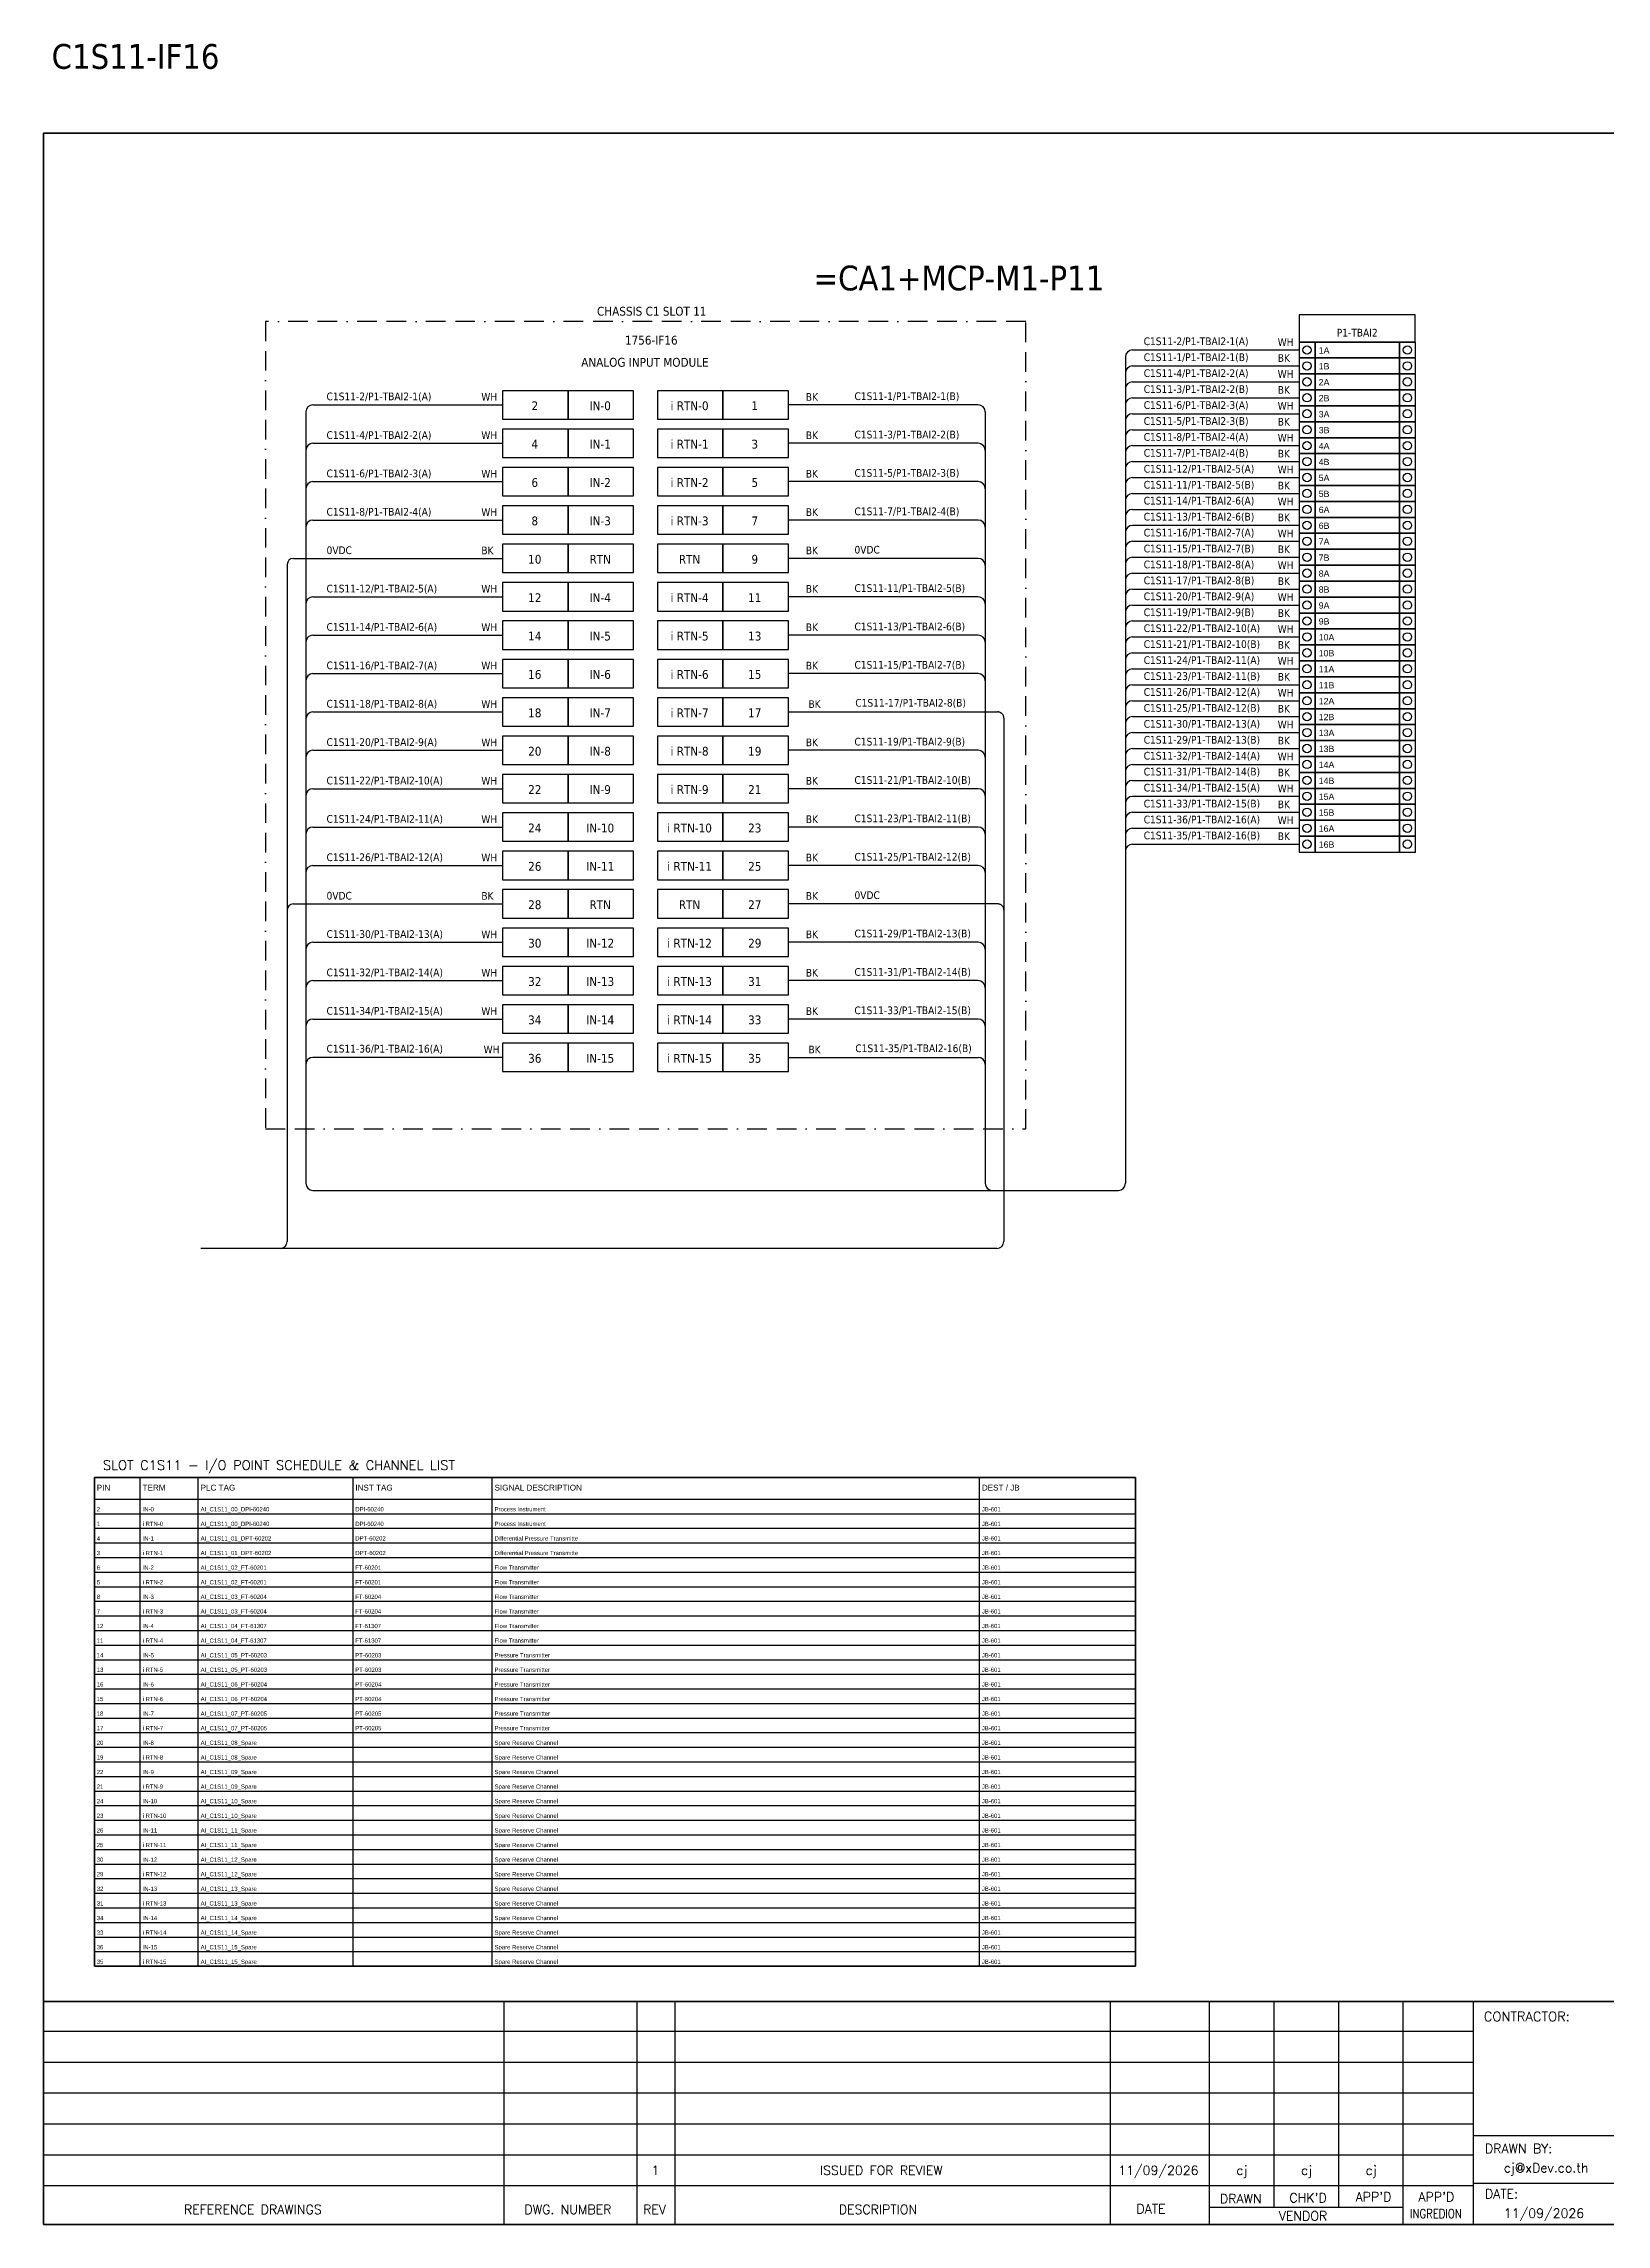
# Model space of a CAD drawing. Header units: millimetres. Extents: x 0 to 54213, y -3004 to 2820.
# Drawn here: x 46126 to 48147, y 0 to 2820 of the extents above; entities that cross this region are included whole.
import ezdxf
from ezdxf.enums import TextEntityAlignment as Align

# ---------------------------------------------------------------- set-up
doc = ezdxf.new("R2010")
doc.units = ezdxf.units.MM
doc.linetypes.add('BORDERX2', pattern=[88.9, 25.4, -12.7, 25.4, -12.7, 0, -12.7])
for name, color, linetype in [('GT_1', 9, 'Continuous'), ('HELPPOINT', 7, 'Continuous'), ('MEMBER', 7, 'Continuous'), ('x01001-FrameArea', 2, 'BORDERX2')]:
    doc.layers.add(name, color=color, linetype=linetype)
doc.layers.add('IE-EQUIP', color=253, linetype='Continuous', lineweight=25)
doc.layers.add('IE-WIRE', color=7, linetype='Continuous', lineweight=25)
doc.styles.add('ROMANS', font='romans.shx', dxfattribs={"width": 0.85, "height": 25})
doc.styles.get("Standard").update_dxf_attribs({"font": 'arial.ttf'})
doc.styles.add('Tahoma', font='')
doc.styles.get('Tahoma').set_extended_font_data('Tahoma')

# ---------------------------------------------------------------- blocks, each defined once
blk = doc.blocks.new('xTermSingleLayer10')
at = {"color": 7, "ltscale": 25.4}
for points in [[(0, -537), (537, -537), (537, 0), (0, 0)], [(537, -537), (3378, -537), (3378, 0), (537, 0)], [(3378, -537), (3915, -537), (3915, 0), (3378, 0)]]:
    blk.add_lwpolyline(points, close=True, dxfattribs=at)
for centre in [(268, -268), (3647, -268)]:
    blk.add_circle(centre, 141, dxfattribs=at)
blk.add_attdef('TERMINAL_B', (661, -387), '', height=212)

msp = doc.modelspace()

# ---------------------------------------------------------------- linework, layer by layer
at = {"ltscale": 25.4}
for p, q in [((47534, 2403.1), (47749.4, 2403.1)), ((47334.5, 2352.7), (47089.2, 2352.7)), ((47534, 2361.9), (47749.4, 2361.9)), ((47534, 2320.6), (47749.4, 2320.6)), ((47334.5, 2303.1), (47089.2, 2303.1)), ((47534, 2279.4), (47749.4, 2279.4)), ((47334.5, 2253.5), (47089.2, 2253.5)), ((47534, 2238.2), (47749.4, 2238.2)), ((47334.5, 2203.8), (47089.2, 2203.8)), ((47534, 2197), (47749.4, 2197)), ((46449.2, 2154.2), (46719.7, 2154.2)), ((47334.5, 2154.2), (47089.2, 2154.2)), ((47534, 2155.7), (47749.4, 2155.7)), ((47334.5, 2104.6), (47089.2, 2104.6)), ((47534, 2114.5), (47749.4, 2114.5)), ((47534, 2073.3), (47749.4, 2073.3)), ((47334.5, 2055), (47089.2, 2055)), ((47534, 2032.1), (47749.4, 2032.1)), ((47334.5, 2005.3), (47089.2, 2005.3)), ((47534, 1990.8), (47749.4, 1990.8)), ((47089.2, 1955.7), (47359.7, 1955.7)), ((47534, 1949.6), (47749.4, 1949.6)), ((47334.5, 1906.1), (47089.2, 1906.1)), ((47534, 1908.4), (47749.4, 1908.4)), ((47534, 1867.2), (47749.4, 1867.2)), ((47334.5, 1856.4), (47089.2, 1856.4)), ((47334.5, 1806.8), (47089.2, 1806.8)), ((47534, 1825.9), (47749.4, 1825.9)), ((47534, 1784.7), (47749.4, 1784.7)), ((47334.5, 1757.2), (47089.2, 1757.2)), ((46449.2, 1707.5), (46719.7, 1707.5)), ((47359.7, 1707.5), (47089.2, 1707.5)), ((47334.5, 1657.9), (47089.2, 1657.9)), ((47334.5, 1608.3), (47089.2, 1608.3)), ((47334.5, 1558.6), (47089.2, 1558.6)), ((47089.2, 1509), (47334.5, 1509))]:
    msp.add_line(p, q, dxfattribs=at)
at = {"color": 7}
for p, q in [((46251.3, 333.8), (46251.3, 965.9)), ((46326.3, 333.8), (46326.3, 965.9)), ((46526.3, 333.8), (46526.3, 965.9)), ((46706.3, 333.8), (46706.3, 965.9)), ((47336.3, 333.8), (47336.3, 965.9)), ((46192, 937.9), (47537.8, 937.9))]:
    msp.add_line(p, q, dxfattribs=at)
at = {"color": 8}
for p, q in [((46192, 919), (47537.8, 919)), ((46192, 900.1), (47537.8, 900.1)), ((46192, 881.3), (47537.8, 881.3)), ((46192, 862.4), (47537.8, 862.4)), ((46192, 843.5), (47537.8, 843.5)), ((46192, 824.6), (47537.8, 824.6)), ((46192, 805.8), (47537.8, 805.8)), ((46192, 786.9), (47537.8, 786.9)), ((46192, 768), (47537.8, 768)), ((46192, 749.1), (47537.8, 749.1)), ((46192, 730.2), (47537.8, 730.2)), ((46192, 711.4), (47537.8, 711.4)), ((46192, 692.5), (47537.8, 692.5)), ((46192, 673.6), (47537.8, 673.6)), ((46192, 654.7), (47537.8, 654.7)), ((46192, 635.9), (47537.8, 635.9)), ((46192, 617), (47537.8, 617)), ((46192, 598.1), (47537.8, 598.1)), ((46192, 579.2), (47537.8, 579.2)), ((46192, 560.3), (47537.8, 560.3)), ((46192, 541.5), (47537.8, 541.5)), ((46192, 522.6), (47537.8, 522.6)), ((46192, 503.7), (47537.8, 503.7)), ((46192, 484.8), (47537.8, 484.8)), ((46192, 465.9), (47537.8, 465.9)), ((46192, 447.1), (47537.8, 447.1)), ((46192, 428.2), (47537.8, 428.2)), ((46192, 409.3), (47537.8, 409.3)), ((46192, 390.4), (47537.8, 390.4)), ((46192, 371.6), (47537.8, 371.6)), ((46192, 352.7), (47537.8, 352.7))]:
    msp.add_line(p, q, dxfattribs=at)
at = {"color": 4, "ltscale": 25.4}
msp.add_lwpolyline([(47749.4, 2434), (47899.7, 2434), (47899.7, 2469.2), (47749.4, 2469.2)], close=True, dxfattribs=at)
msp.add_lwpolyline([(46192, 965.9), (47537.8, 965.9), (47537.8, 333.8), (46192, 333.8)], close=True)
at = {"color": 7}
msp.add_lwpolyline([(46192, 333.8), (47537.8, 333.8), (47537.8, 965.9), (46192, 965.9), (46192, 333.8)], dxfattribs=at)
at = {"ltscale": 25.4}
for centre, radius, start, end in [((47534, 2393.9), 9.14, 90, 180), ((47334.5, 2343.6), 9.17, 0, 90), ((47534, 2352.7), 9.14, 90, 180), ((47534, 2311.5), 9.14, 90, 180), ((47334.5, 2293.9), 9.17, 0, 90), ((47534, 2270.3), 9.14, 90, 180), ((47334.5, 2244.3), 9.17, 0, 90), ((47534, 2229), 9.14, 90, 180), ((47334.5, 2194.7), 9.17, 0, 90), ((47534, 2187.8), 9.14, 90, 180), ((47334.5, 2145), 9.17, 0, 90), ((47534, 2146.6), 9.14, 90, 180), ((47334.5, 2095.4), 9.17, 0, 90), ((47534, 2105.4), 9.14, 90, 180), ((47534, 2064.2), 9.14, 90, 180), ((47334.5, 2045.8), 9.17, 0, 90), ((47534, 2022.9), 9.14, 90, 180), ((47334.5, 1996.1), 9.17, 0, 90), ((47534, 1981.7), 9.14, 90, 180), ((47534, 1940.5), 9.14, 90, 180), ((47334.5, 1896.9), 9.17, 0, 90), ((47534, 1899.3), 9.14, 90, 180), ((47534, 1858), 9.14, 90, 180), ((47334.5, 1847.2), 9.17, 0, 90), ((47334.5, 1797.6), 9.17, 0, 90), ((47534, 1816.8), 9.14, 90, 180), ((47534, 1775.6), 9.14, 90, 180), ((47334.5, 1748), 9.17, 0, 90), ((47334.5, 1648.7), 9.17, 0, 90), ((47334.5, 1599.1), 9.17, 0, 90), ((47334.5, 1549.4), 9.17, 0, 90), ((47334.5, 1499.8), 9.17, 0, 90)]:
    msp.add_arc(centre, radius, start, end, dxfattribs=at)
at = {"layer": 'GT_1', "color": 4}
for p, q in [((46721.7, 0), (46721.7, 288.2)), ((46893.6, 0), (46893.6, 288.2)), ((46942.8, 0), (46942.8, 288.2)), ((47505.4, 0), (47505.4, 288.2)), ((47633.7, 0), (47633.7, 288.2)), ((47717.3, 21.8), (47717.3, 288.2)), ((47800.8, 21.8), (47800.8, 288.2)), ((47884.1, 0), (47884.1, 288.2)), ((47975.1, 0), (47975.1, 288.2)), ((47975.1, 249.3), (46126.3, 249.3)), ((47975.1, 209.5), (46126.3, 209.5)), ((47975.1, 169.6), (46126.3, 169.6)), ((47975.1, 129.7), (46126.3, 129.7)), ((48762.1, 114.3), (47975.1, 114.3)), ((47975.1, 89.7), (46126.3, 89.7)), ((47975, 49.8), (46126.3, 49.8)), ((48762.1, 52.9), (47975.1, 52.9)), ((47884.1, 21.8), (47633.7, 21.8))]:
    msp.add_line(p, q, dxfattribs=at)
at = {"layer": 'HELPPOINT', "color": 4, "lineweight": 35}
for p, q in [((46126.3, 0), (46126.3, 2704.2)), ((46126.3, 2704.2), (50019.6, 2704.2)), ((46126.3, 0), (46126.3, 2704.2)), ((46126.3, 2704.2), (50019.6, 2704.2)), ((50019.6, 0), (46126.3, 0)), ((50019.6, 0), (46126.3, 0))]:
    msp.add_line(p, q, dxfattribs=at)
at = {"layer": 'IE-EQUIP', "linetype": 'Continuous', "ltscale": 25.4}
for points in [[(46719.7, 2334.4), (46804.4, 2334.4), (46804.4, 2371.1), (46719.7, 2371.1)], [(46804.4, 2334.4), (46889, 2334.4), (46889, 2371.1), (46804.4, 2371.1)], [(46919.9, 2334.4), (47004.5, 2334.4), (47004.5, 2371.1), (46919.9, 2371.1)], [(47004.5, 2334.4), (47089.2, 2334.4), (47089.2, 2371.1), (47004.5, 2371.1)], [(46719.7, 2284.8), (46804.4, 2284.8), (46804.4, 2321.5), (46719.7, 2321.5)], [(46804.4, 2284.8), (46889, 2284.8), (46889, 2321.5), (46804.4, 2321.5)], [(46919.9, 2284.8), (47004.5, 2284.8), (47004.5, 2321.5), (46919.9, 2321.5)], [(47004.5, 2284.8), (47089.2, 2284.8), (47089.2, 2321.5), (47004.5, 2321.5)], [(46719.7, 2235.1), (46804.4, 2235.1), (46804.4, 2271.8), (46719.7, 2271.8)], [(46804.4, 2235.1), (46889, 2235.1), (46889, 2271.8), (46804.4, 2271.8)], [(46919.9, 2235.1), (47004.5, 2235.1), (47004.5, 2271.8), (46919.9, 2271.8)], [(47004.5, 2235.1), (47089.2, 2235.1), (47089.2, 2271.8), (47004.5, 2271.8)], [(46719.7, 2185.5), (46804.4, 2185.5), (46804.4, 2222.2), (46719.7, 2222.2)], [(46804.4, 2185.5), (46889, 2185.5), (46889, 2222.2), (46804.4, 2222.2)], [(46919.9, 2185.5), (47004.5, 2185.5), (47004.5, 2222.2), (46919.9, 2222.2)], [(47004.5, 2185.5), (47089.2, 2185.5), (47089.2, 2222.2), (47004.5, 2222.2)], [(46719.7, 2135.9), (46804.4, 2135.9), (46804.4, 2172.6), (46719.7, 2172.6)], [(46804.4, 2135.9), (46889, 2135.9), (46889, 2172.6), (46804.4, 2172.6)], [(46919.9, 2135.9), (47004.5, 2135.9), (47004.5, 2172.6), (46919.9, 2172.6)], [(47004.5, 2135.9), (47089.2, 2135.9), (47089.2, 2172.6), (47004.5, 2172.6)], [(46719.7, 2086.2), (46804.4, 2086.2), (46804.4, 2122.9), (46719.7, 2122.9)], [(46804.4, 2086.2), (46889, 2086.2), (46889, 2122.9), (46804.4, 2122.9)], [(46919.9, 2086.2), (47004.5, 2086.2), (47004.5, 2122.9), (46919.9, 2122.9)], [(47004.5, 2086.2), (47089.2, 2086.2), (47089.2, 2122.9), (47004.5, 2122.9)], [(46719.7, 2036.6), (46804.4, 2036.6), (46804.4, 2073.3), (46719.7, 2073.3)], [(46804.4, 2036.6), (46889, 2036.6), (46889, 2073.3), (46804.4, 2073.3)], [(46919.9, 2036.6), (47004.5, 2036.6), (47004.5, 2073.3), (46919.9, 2073.3)], [(47004.5, 2036.6), (47089.2, 2036.6), (47089.2, 2073.3), (47004.5, 2073.3)], [(46719.7, 1987), (46804.4, 1987), (46804.4, 2023.7), (46719.7, 2023.7)], [(46804.4, 1987), (46889, 1987), (46889, 2023.7), (46804.4, 2023.7)], [(46919.9, 1987), (47004.5, 1987), (47004.5, 2023.7), (46919.9, 2023.7)], [(47004.5, 1987), (47089.2, 1987), (47089.2, 2023.7), (47004.5, 2023.7)], [(46719.7, 1937.3), (46804.4, 1937.3), (46804.4, 1974), (46719.7, 1974)], [(46804.4, 1937.3), (46889, 1937.3), (46889, 1974), (46804.4, 1974)], [(46919.9, 1937.3), (47004.5, 1937.3), (47004.5, 1974), (46919.9, 1974)], [(47004.5, 1937.3), (47089.2, 1937.3), (47089.2, 1974), (47004.5, 1974)], [(46719.7, 1887.7), (46804.4, 1887.7), (46804.4, 1924.4), (46719.7, 1924.4)], [(46804.4, 1887.7), (46889, 1887.7), (46889, 1924.4), (46804.4, 1924.4)], [(46919.9, 1887.7), (47004.5, 1887.7), (47004.5, 1924.4), (46919.9, 1924.4)], [(47004.5, 1887.7), (47089.2, 1887.7), (47089.2, 1924.4), (47004.5, 1924.4)], [(46719.7, 1838.1), (46804.4, 1838.1), (46804.4, 1874.8), (46719.7, 1874.8)], [(46804.4, 1838.1), (46889, 1838.1), (46889, 1874.8), (46804.4, 1874.8)], [(46919.9, 1838.1), (47004.5, 1838.1), (47004.5, 1874.8), (46919.9, 1874.8)], [(47004.5, 1838.1), (47089.2, 1838.1), (47089.2, 1874.8), (47004.5, 1874.8)], [(46719.7, 1788.4), (46804.4, 1788.4), (46804.4, 1825.1), (46719.7, 1825.1)], [(46804.4, 1788.4), (46889, 1788.4), (46889, 1825.1), (46804.4, 1825.1)], [(46919.9, 1788.4), (47004.5, 1788.4), (47004.5, 1825.1), (46919.9, 1825.1)], [(47004.5, 1788.4), (47089.2, 1788.4), (47089.2, 1825.1), (47004.5, 1825.1)], [(46719.7, 1738.8), (46804.4, 1738.8), (46804.4, 1775.5), (46719.7, 1775.5)], [(46804.4, 1738.8), (46889, 1738.8), (46889, 1775.5), (46804.4, 1775.5)], [(46919.9, 1738.8), (47004.5, 1738.8), (47004.5, 1775.5), (46919.9, 1775.5)], [(47004.5, 1738.8), (47089.2, 1738.8), (47089.2, 1775.5), (47004.5, 1775.5)], [(46719.7, 1689.2), (46804.4, 1689.2), (46804.4, 1725.9), (46719.7, 1725.9)], [(46804.4, 1689.2), (46889, 1689.2), (46889, 1725.9), (46804.4, 1725.9)], [(46919.9, 1689.2), (47004.5, 1689.2), (47004.5, 1725.9), (46919.9, 1725.9)], [(47004.5, 1689.2), (47089.2, 1689.2), (47089.2, 1725.9), (47004.5, 1725.9)], [(46719.7, 1639.5), (46804.4, 1639.5), (46804.4, 1676.2), (46719.7, 1676.2)], [(46804.4, 1639.5), (46889, 1639.5), (46889, 1676.2), (46804.4, 1676.2)], [(46919.9, 1639.5), (47004.5, 1639.5), (47004.5, 1676.2), (46919.9, 1676.2)], [(47004.5, 1639.5), (47089.2, 1639.5), (47089.2, 1676.2), (47004.5, 1676.2)], [(46719.7, 1589.9), (46804.4, 1589.9), (46804.4, 1626.6), (46719.7, 1626.6)], [(46804.4, 1589.9), (46889, 1589.9), (46889, 1626.6), (46804.4, 1626.6)], [(46919.9, 1589.9), (47004.5, 1589.9), (47004.5, 1626.6), (46919.9, 1626.6)], [(47004.5, 1589.9), (47089.2, 1589.9), (47089.2, 1626.6), (47004.5, 1626.6)], [(46719.7, 1540.3), (46804.4, 1540.3), (46804.4, 1577), (46719.7, 1577)], [(46804.4, 1540.3), (46889, 1540.3), (46889, 1577), (46804.4, 1577)], [(46919.9, 1540.3), (47004.5, 1540.3), (47004.5, 1577), (46919.9, 1577)], [(47004.5, 1540.3), (47089.2, 1540.3), (47089.2, 1577), (47004.5, 1577)], [(46719.7, 1490.6), (46804.4, 1490.6), (46804.4, 1527.3), (46719.7, 1527.3)], [(46804.4, 1490.6), (46889, 1490.6), (46889, 1527.3), (46804.4, 1527.3)], [(46919.9, 1490.6), (47004.5, 1490.6), (47004.5, 1527.3), (46919.9, 1527.3)], [(47004.5, 1490.6), (47089.2, 1490.6), (47089.2, 1527.3), (47004.5, 1527.3)]]:
    msp.add_lwpolyline(points, close=True, dxfattribs=at)
at = {"layer": 'IE-WIRE', "color": 4, "ltscale": 25.4}
for p, q in [((47524.9, 2414.6), (47524.9, 1346.2)), ((47534, 2423.7), (47749.4, 2423.7)), ((47534, 2382.5), (47749.4, 2382.5)), ((46465.3, 2343.6), (46465.3, 1346.2)), ((46474.5, 2352.7), (46719.7, 2352.7)), ((47343.6, 2343.6), (47343.6, 1346.2)), ((47534, 2341.2), (47749.4, 2341.2)), ((46474.5, 2303.1), (46719.7, 2303.1)), ((47534, 2300), (47749.4, 2300)), ((47534, 2258.8), (47749.4, 2258.8)), ((46474.5, 2253.5), (46719.7, 2253.5)), ((46474.5, 2203.8), (46719.7, 2203.8)), ((47534, 2217.6), (47749.4, 2217.6)), ((47534, 2176.3), (47749.4, 2176.3)), ((47534, 2135.1), (47749.4, 2135.1)), ((46474.5, 2104.6), (46719.7, 2104.6)), ((47534, 2093.9), (47749.4, 2093.9)), ((46474.5, 2055), (46719.7, 2055)), ((47534, 2052.7), (47749.4, 2052.7)), ((46474.5, 2005.3), (46719.7, 2005.3)), ((47534, 2011.5), (47749.4, 2011.5)), ((46474.5, 1955.7), (46719.7, 1955.7)), ((47534, 1970.2), (47749.4, 1970.2)), ((47534, 1929), (47749.4, 1929)), ((46474.5, 1906.1), (46719.7, 1906.1)), ((47534, 1887.8), (47749.4, 1887.8)), ((46474.5, 1856.4), (46719.7, 1856.4)), ((47534, 1846.6), (47749.4, 1846.6)), ((46474.5, 1806.8), (46719.7, 1806.8)), ((47534, 1805.3), (47749.4, 1805.3)), ((46474.5, 1757.2), (46719.7, 1757.2)), ((46474.5, 1657.9), (46719.7, 1657.9)), ((46474.5, 1608.3), (46719.7, 1608.3)), ((46474.5, 1558.6), (46719.7, 1558.6)), ((46719.7, 1509), (46474.5, 1509))]:
    msp.add_line(p, q, dxfattribs=at)
at = {"layer": 'IE-WIRE', "color": 7, "ltscale": 25.4}
for p, q in [((46441.2, 2146.2), (46441.2, 1270.9)), ((47367.7, 1947.7), (47367.7, 1270.9)), ((47358.8, 1262), (46329.7, 1262))]:
    msp.add_line(p, q, dxfattribs=at)
at = {"layer": 'IE-WIRE', "color": 4}
msp.add_line((46474.4, 1337), (47515.8, 1337), dxfattribs=at)
at = {"layer": 'IE-WIRE', "color": 4, "ltscale": 25.4}
for centre, radius in [((47534, 2414.6), 9.14), ((47534, 2373.3), 9.14), ((46474.5, 2343.6), 9.17), ((47534, 2332.1), 9.14), ((46474.5, 2293.9), 9.17), ((47534, 2290.9), 9.14), ((47534, 2249.7), 9.14), ((46474.5, 2244.3), 9.17), ((46474.5, 2194.7), 9.17), ((47534, 2208.4), 9.14), ((47534, 2167.2), 9.14), ((47534, 2126), 9.14), ((46474.5, 2095.4), 9.17), ((47534, 2084.8), 9.14), ((46474.5, 2045.8), 9.17), ((47534, 2043.5), 9.14), ((46474.5, 1996.1), 9.17), ((47534, 2002.3), 9.14), ((46474.5, 1946.5), 9.17), ((47534, 1961.1), 9.14), ((47534, 1919.9), 9.14), ((46474.5, 1896.9), 9.17), ((47534, 1878.6), 9.14), ((46474.5, 1847.2), 9.17), ((47534, 1837.4), 9.14), ((46474.5, 1797.6), 9.17), ((47534, 1796.2), 9.14), ((46474.5, 1748), 9.17), ((46474.5, 1648.7), 9.17), ((46474.5, 1599.1), 9.17), ((46474.5, 1549.4), 9.17), ((46474.5, 1499.8), 9.17)]:
    msp.add_arc(centre, radius, 90, 180, dxfattribs=at)
at = {"layer": 'IE-WIRE', "ltscale": 25.4}
for centre in [(46449.2, 2146.2), (46449.2, 1699.5)]:
    msp.add_arc(centre, 8, 90, 180, dxfattribs=at)
at = {"layer": 'IE-WIRE', "color": 4}
for centre, start, end in [((46474.4, 1346.2), 180, 270), ((47352.8, 1346.2), 180, 270), ((47515.8, 1346.2), 270, 0)]:
    msp.add_arc(centre, 9.14, start, end, dxfattribs=at)
at = {"layer": 'IE-WIRE', "color": 7, "ltscale": 25.4}
for centre in [(46432.2, 1270.9), (47358.8, 1270.9), (47358.8, 1270.9)]:
    msp.add_arc(centre, 8.96, 270, 0, dxfattribs=at)
at = {"layer": 'MEMBER', "color": 4, "lineweight": 35}
msp.add_line((46126.3, 288.2), (50019.6, 288.2), dxfattribs=at)
msp.add_line((46126.3, 288.2), (50019.6, 288.2), dxfattribs=at)
at = {"layer": 'x01001-FrameArea'}
msp.add_lwpolyline([(46413, 1416.6), (47396, 1416.6), (47396, 2460.5), (46413, 2460.5)], close=True, dxfattribs=at)
at = {"layer": 'x01001-FrameArea', "ltscale": 25.4}
for centre in [(47359.7, 1947.7), (47359.7, 1699.5)]:
    msp.add_arc(centre, 8, 360, 90, dxfattribs=at)

# ---------------------------------------------------------------- block references
at = {"xscale": 0.0384, "yscale": 0.0384, "zscale": 0.0384}
for p, values in [((47749.4, 2434), {'TERMINAL_B': '1A'}), ((47749.4, 2413.4), {'TERMINAL_B': '1B'}), ((47749.4, 2392.8), {'TERMINAL_B': '2A'}), ((47749.4, 2372.2), {'TERMINAL_B': '2B'}), ((47749.4, 2351.5), {'TERMINAL_B': '3A'}), ((47749.4, 2330.9), {'TERMINAL_B': '3B'}), ((47749.4, 2310.3), {'TERMINAL_B': '4A'}), ((47749.4, 2289.7), {'TERMINAL_B': '4B'}), ((47749.4, 2269.1), {'TERMINAL_B': '5A'}), ((47749.4, 2248.5), {'TERMINAL_B': '5B'}), ((47749.4, 2227.9), {'TERMINAL_B': '6A'}), ((47749.4, 2207.3), {'TERMINAL_B': '6B'}), ((47749.4, 2186.7), {'TERMINAL_B': '7A'}), ((47749.4, 2166), {'TERMINAL_B': '7B'}), ((47749.4, 2145.4), {'TERMINAL_B': '8A'}), ((47749.4, 2124.8), {'TERMINAL_B': '8B'}), ((47749.4, 2104.2), {'TERMINAL_B': '9A'}), ((47749.4, 2083.6), {'TERMINAL_B': '9B'}), ((47749.4, 2063), {'TERMINAL_B': '10A'}), ((47749.4, 2042.4), {'TERMINAL_B': '10B'}), ((47749.4, 2021.8), {'TERMINAL_B': '11A'}), ((47749.4, 2001.1), {'TERMINAL_B': '11B'}), ((47749.4, 1980.5), {'TERMINAL_B': '12A'}), ((47749.4, 1959.9), {'TERMINAL_B': '12B'}), ((47749.4, 1939.3), {'TERMINAL_B': '13A'}), ((47749.4, 1918.7), {'TERMINAL_B': '13B'}), ((47749.4, 1898.1), {'TERMINAL_B': '14A'}), ((47749.4, 1877.5), {'TERMINAL_B': '14B'}), ((47749.4, 1856.9), {'TERMINAL_B': '15A'}), ((47749.4, 1836.3), {'TERMINAL_B': '15B'}), ((47749.4, 1815.6), {'TERMINAL_B': '16A'}), ((47749.4, 1795), {'TERMINAL_B': '16B'})]:
    msp.add_blockref('xTermSingleLayer10', p, dxfattribs=at).add_auto_attribs(values)

# ---------------------------------------------------------------- texts
at = {"color": 2, "style": 'Tahoma'}
msp.add_text('C1S11-IF16', height=32, dxfattribs=at).set_placement((46136.7, 2787.3))
for s, height, p in [('=CA1+MCP-M1-P11', 32, (47309.7, 2516.8)), ('CHASSIS C1 SLOT 11', 11.441, (46912.5, 2473.8)), ('1756-IF16', 11.44, (46911.9, 2436.4)), ('ANALOG INPUT MODULE', 11.441, (46903.7, 2407.8)), ('2', 11.4, (46761.3, 2351.6)), ('IN-0', 11.44, (46845.9, 2351.6)), ('i RTN-0', 11.44, (46961.4, 2351.6)), ('1', 11.4, (47045.7, 2351.6)), ('4', 11.4, (46761.3, 2302)), ('IN-1', 11.44, (46845.9, 2302)), ('i RTN-1', 11.44, (46961.4, 2302)), ('3', 11.4, (47045.7, 2302)), ('6', 11.4, (46761.3, 2252.3)), ('IN-2', 11.44, (46845.9, 2252.3)), ('i RTN-2', 11.44, (46961.4, 2252.3)), ('5', 11.4, (47045.7, 2252.3)), ('8', 11.4, (46761.3, 2202.7)), ('IN-3', 11.44, (46845.9, 2202.7)), ('i RTN-3', 11.44, (46961.4, 2202.7)), ('7', 11.4, (47045.7, 2202.7)), ('10', 11.44, (46761.3, 2153.1)), ('RTN', 11.44, (46845.9, 2153.1)), ('RTN', 11.44, (46961.4, 2153.1)), ('9', 11.4, (47045.7, 2153.1)), ('12', 11.44, (46761.3, 2103.4)), ('IN-4', 11.44, (46845.9, 2103.4)), ('i RTN-4', 11.44, (46961.4, 2103.4)), ('11', 11.44, (47045.7, 2103.4)), ('14', 11.44, (46761.3, 2053.8)), ('IN-5', 11.44, (46845.9, 2053.8)), ('i RTN-5', 11.44, (46961.4, 2053.8)), ('13', 11.44, (47045.7, 2053.8)), ('16', 11.44, (46761.3, 2004.2)), ('IN-6', 11.44, (46845.9, 2004.2)), ('i RTN-6', 11.44, (46961.4, 2004.2)), ('15', 11.44, (47045.7, 2004.2)), ('18', 11.44, (46761.3, 1954.5)), ('IN-7', 11.44, (46845.9, 1954.5)), ('i RTN-7', 11.44, (46961.4, 1954.5)), ('17', 11.44, (47045.7, 1954.5)), ('20', 11.44, (46761.3, 1904.9)), ('IN-8', 11.44, (46845.9, 1904.9)), ('i RTN-8', 11.44, (46961.4, 1904.9)), ('19', 11.44, (47045.7, 1904.9)), ('22', 11.44, (46761.3, 1855.3)), ('IN-9', 11.44, (46845.9, 1855.3)), ('i RTN-9', 11.44, (46961.4, 1855.3)), ('21', 11.44, (47045.7, 1855.3)), ('24', 11.44, (46761.3, 1805.6)), ('IN-10', 11.44, (46845.9, 1805.6)), ('i RTN-10', 11.44, (46961.4, 1805.6)), ('23', 11.44, (47045.7, 1805.6)), ('26', 11.44, (46761.3, 1756)), ('IN-11', 11.44, (46845.9, 1756)), ('i RTN-11', 11.44, (46961.4, 1756)), ('25', 11.44, (47045.7, 1756)), ('28', 11.44, (46761.3, 1706.4)), ('RTN', 11.44, (46845.9, 1706.4)), ('RTN', 11.44, (46961.4, 1706.4)), ('27', 11.44, (47045.7, 1706.4)), ('30', 11.44, (46761.3, 1656.7)), ('IN-12', 11.44, (46845.9, 1656.7)), ('i RTN-12', 11.44, (46961.4, 1656.7)), ('29', 11.44, (47045.7, 1656.7)), ('32', 11.44, (46761.3, 1607.1)), ('IN-13', 11.44, (46845.9, 1607.1)), ('i RTN-13', 11.44, (46961.4, 1607.1)), ('31', 11.44, (47045.7, 1607.1)), ('34', 11.44, (46761.3, 1557.5)), ('IN-14', 11.44, (46845.9, 1557.5)), ('i RTN-14', 11.44, (46961.4, 1557.5)), ('33', 11.44, (47045.7, 1557.5)), ('36', 11.44, (46761.3, 1507.8)), ('IN-15', 11.44, (46845.9, 1507.8)), ('i RTN-15', 11.44, (46961.4, 1507.8)), ('35', 11.44, (47045.7, 1507.8))]:
    msp.add_text(s, height=height, dxfattribs=at).set_placement(p, align=Align.MIDDLE_CENTER)
at = {"color": 4, "style": 'Tahoma'}
for s, height, p in [('C1S11-2/P1-TBAI2-1(A)', 9.949, (47548.5, 2430)), ('WH', 9.95, (47721.8, 2428.9)), ('C1S11-4/P1-TBAI2-2(A)', 9.949, (47548.5, 2388.8)), ('WH', 9.95, (47721.8, 2387.7)), ('C1S11-2/P1-TBAI2-1(A)', 9.949, (46492.1, 2358.7)), ('WH', 9.95, (46692.2, 2358)), ('C1S11-6/P1-TBAI2-3(A)', 9.949, (47548.5, 2347.5)), ('WH', 9.95, (47721.8, 2346.5)), ('C1S11-4/P1-TBAI2-2(A)', 9.949, (46492.1, 2308.7)), ('WH', 9.95, (46692.2, 2308.4)), ('C1S11-8/P1-TBAI2-4(A)', 9.949, (47548.5, 2306.3)), ('WH', 9.95, (47721.8, 2305.3)), ('C1S11-6/P1-TBAI2-3(A)', 9.949, (46492.1, 2259.1)), ('WH', 9.95, (46692.2, 2258.7)), ('C1S11-12/P1-TBAI2-5(A)', 9.949, (47548.5, 2265.1)), ('WH', 9.95, (47721.8, 2264.1)), ('C1S11-14/P1-TBAI2-6(A)', 9.949, (47548.5, 2223.9)), ('WH', 9.95, (47721.8, 2222.8)), ('C1S11-8/P1-TBAI2-4(A)', 9.949, (46492.1, 2209.5)), ('WH', 9.95, (46692.2, 2209.1)), ('C1S11-16/P1-TBAI2-7(A)', 9.949, (47548.5, 2182.6)), ('WH', 9.95, (47721.8, 2181.6)), ('C1S11-18/P1-TBAI2-8(A)', 9.949, (47548.5, 2141.4)), ('WH', 9.95, (47721.8, 2140.4)), ('C1S11-12/P1-TBAI2-5(A)', 9.949, (46492.1, 2110.2)), ('WH', 9.95, (46692.2, 2109.8)), ('C1S11-20/P1-TBAI2-9(A)', 9.949, (47548.5, 2100.2)), ('WH', 9.95, (47721.8, 2099.2)), ('C1S11-14/P1-TBAI2-6(A)', 9.949, (46492.1, 2060.6)), ('WH', 9.95, (46692.2, 2060.2)), ('C1S11-22/P1-TBAI2-10(A)', 9.949, (47548.5, 2059)), ('WH', 9.95, (47721.8, 2057.9)), ('C1S11-16/P1-TBAI2-7(A)', 9.949, (46492.1, 2010.9)), ('WH', 9.95, (46692.2, 2010.6)), ('C1S11-24/P1-TBAI2-11(A)', 9.949, (47548.5, 2017.7)), ('WH', 9.95, (47721.8, 2016.7)), ('C1S11-26/P1-TBAI2-12(A)', 9.949, (47548.5, 1976.5)), ('WH', 9.95, (47721.8, 1975.5)), ('C1S11-18/P1-TBAI2-8(A)', 9.949, (46492.1, 1961.3)), ('WH', 9.95, (46692.2, 1960.9)), ('C1S11-20/P1-TBAI2-9(A)', 9.949, (46492.1, 1911.7)), ('WH', 9.95, (46692.2, 1911.3)), ('C1S11-30/P1-TBAI2-13(A)', 9.949, (47548.5, 1935.3)), ('WH', 9.95, (47721.8, 1934.3)), ('C1S11-32/P1-TBAI2-14(A)', 9.949, (47548.5, 1894.1)), ('WH', 9.95, (47721.8, 1893)), ('C1S11-22/P1-TBAI2-10(A)', 9.949, (46492.1, 1862)), ('WH', 9.95, (46692.2, 1861.7)), ('C1S11-34/P1-TBAI2-15(A)', 9.949, (47548.5, 1852.8)), ('WH', 9.95, (47721.8, 1851.8)), ('C1S11-24/P1-TBAI2-11(A)', 9.949, (46492.1, 1812.4)), ('WH', 9.95, (46692.2, 1812)), ('C1S11-36/P1-TBAI2-16(A)', 9.949, (47548.5, 1811.6)), ('WH', 9.95, (47721.8, 1810.6)), ('C1S11-26/P1-TBAI2-12(A)', 9.949, (46492.1, 1762.8)), ('WH', 9.95, (46692.2, 1762.4)), ('C1S11-30/P1-TBAI2-13(A)', 9.949, (46492.1, 1663.5)), ('WH', 9.95, (46692.2, 1663.1)), ('C1S11-32/P1-TBAI2-14(A)', 9.949, (46492.1, 1613.9)), ('WH', 9.95, (46692.2, 1613.5)), ('C1S11-34/P1-TBAI2-15(A)', 9.949, (46492.1, 1564.2)), ('WH', 9.95, (46692.2, 1563.9)), ('C1S11-36/P1-TBAI2-16(A)', 9.949, (46492.1, 1515.3)), ('WH', 9.95, (46695.2, 1514.2))]:
    msp.add_text(s, height=height, dxfattribs=at).set_placement(p)
msp.add_text('P1-TBAI2', height=9.95, dxfattribs=at).set_placement((47824.6, 2446.1), align=Align.MIDDLE_CENTER)
at = {"style": 'Tahoma'}
for s, height, p in [('C1S11-1/P1-TBAI2-1(B)', 9.949, (47548.5, 2409.4)), ('BK', 9.95, (47721.8, 2408.3)), ('C1S11-1/P1-TBAI2-1(B)', 9.949, (47174.6, 2359)), ('C1S11-3/P1-TBAI2-2(B)', 9.949, (47548.5, 2368.1)), ('BK', 9.95, (47721.8, 2367.1)), ('BK', 9.95, (47111.7, 2358)), ('BK', 9.95, (47111.7, 2308.4)), ('C1S11-3/P1-TBAI2-2(B)', 9.949, (47174.6, 2309.4)), ('C1S11-5/P1-TBAI2-3(B)', 9.949, (47548.5, 2326.9)), ('BK', 9.95, (47721.8, 2325.9)), ('C1S11-7/P1-TBAI2-4(B)', 9.949, (47548.5, 2285.7)), ('BK', 9.95, (47721.8, 2284.7)), ('BK', 9.95, (47111.7, 2258.7)), ('C1S11-5/P1-TBAI2-3(B)', 9.949, (47174.6, 2259.8)), ('C1S11-11/P1-TBAI2-5(B)', 9.949, (47548.5, 2244.5)), ('BK', 9.95, (47721.8, 2243.4)), ('BK', 9.95, (47111.7, 2209.1)), ('C1S11-7/P1-TBAI2-4(B)', 9.949, (47174.6, 2210.1)), ('C1S11-13/P1-TBAI2-6(B)', 9.949, (47548.5, 2203.2)), ('BK', 9.95, (47721.8, 2202.2)), ('C1S11-15/P1-TBAI2-7(B)', 9.949, (47548.5, 2162)), ('0VDC', 9.95, (46492.1, 2159.8)), ('BK', 9.95, (46692.2, 2159.5)), ('BK', 9.95, (47111.7, 2159.5)), ('0VDC', 9.95, (47174.6, 2160.5)), ('BK', 9.95, (47721.8, 2161)), ('BK', 9.95, (47111.7, 2109.8)), ('C1S11-11/P1-TBAI2-5(B)', 9.949, (47174.6, 2110.9)), ('C1S11-17/P1-TBAI2-8(B)', 9.949, (47548.5, 2120.8)), ('BK', 9.95, (47721.8, 2119.8)), ('C1S11-19/P1-TBAI2-9(B)', 9.949, (47548.5, 2079.6)), ('BK', 9.95, (47721.8, 2078.5)), ('BK', 9.95, (47111.7, 2060.2)), ('C1S11-13/P1-TBAI2-6(B)', 9.949, (47174.6, 2061.2)), ('C1S11-21/P1-TBAI2-10(B)', 9.949, (47548.5, 2038.4)), ('BK', 9.95, (47721.8, 2037.3)), ('BK', 9.95, (47111.7, 2010.6)), ('C1S11-15/P1-TBAI2-7(B)', 9.949, (47174.6, 2011.6)), ('C1S11-23/P1-TBAI2-11(B)', 9.949, (47548.5, 1997.1)), ('BK', 9.95, (47721.8, 1996.1)), ('BK', 9.95, (47115.1, 1960.9)), ('C1S11-17/P1-TBAI2-8(B)', 9.949, (47175.7, 1962.5)), ('C1S11-25/P1-TBAI2-12(B)', 9.949, (47548.5, 1955.9)), ('BK', 9.95, (47721.8, 1954.9)), ('BK', 9.95, (47111.7, 1911.3)), ('C1S11-19/P1-TBAI2-9(B)', 9.949, (47174.6, 1912.3)), ('C1S11-29/P1-TBAI2-13(B)', 9.949, (47548.5, 1914.7)), ('BK', 9.95, (47721.8, 1913.6)), ('BK', 9.95, (47111.7, 1861.7)), ('C1S11-21/P1-TBAI2-10(B)', 9.949, (47174.6, 1862.7)), ('C1S11-31/P1-TBAI2-14(B)', 9.949, (47548.5, 1873.5)), ('BK', 9.95, (47721.8, 1872.4)), ('C1S11-33/P1-TBAI2-15(B)', 9.949, (47548.5, 1832.2)), ('BK', 9.95, (47721.8, 1831.2)), ('BK', 9.95, (47111.7, 1812)), ('C1S11-23/P1-TBAI2-11(B)', 9.949, (47174.6, 1813.1)), ('C1S11-35/P1-TBAI2-16(B)', 9.949, (47548.5, 1791)), ('BK', 9.95, (47721.8, 1790)), ('BK', 9.95, (47111.7, 1762.4)), ('C1S11-25/P1-TBAI2-12(B)', 9.949, (47174.6, 1763.4)), ('0VDC', 9.95, (46492.1, 1713.1)), ('BK', 9.95, (46692.2, 1712.8)), ('BK', 9.95, (47111.7, 1712.8)), ('0VDC', 9.95, (47174.6, 1713.8)), ('BK', 9.95, (47111.7, 1663.1)), ('C1S11-29/P1-TBAI2-13(B)', 9.949, (47174.6, 1664.2)), ('BK', 9.95, (47111.7, 1613.5)), ('C1S11-31/P1-TBAI2-14(B)', 9.949, (47174.6, 1614.5)), ('BK', 9.95, (47111.7, 1563.9)), ('C1S11-33/P1-TBAI2-15(B)', 9.949, (47174.6, 1564.9)), ('BK', 9.95, (47115.1, 1514.2)), ('C1S11-35/P1-TBAI2-16(B)', 9.949, (47175.7, 1515.8))]:
    msp.add_text(s, height=height, dxfattribs=at).set_placement(p)
at = {"color": 3}
for s, p in [('PIN', (46195, 948.9)), ('TERM', (46254.3, 948.9)), ('PLC TAG', (46329.3, 948.9)), ('INST TAG', (46529.3, 948.9)), ('SIGNAL DESCRIPTION', (46709.3, 948.9)), ('DEST / JB', (47339.3, 948.9))]:
    msp.add_text(s, height=7.5, dxfattribs=at).set_placement(p)
at = {"color": 7}
for s, p in [('2', (46195, 922)), ('1', (46195, 903.1)), ('i RTN-0', (46254.3, 903.1)), ('IN-0', (46254.3, 922)), ('AI_C1S11_00_DPI-60240', (46329.3, 922)), ('AI_C1S11_00_DPI-60240', (46329.3, 903.1)), ('DPI-60240', (46529.3, 922)), ('DPI-60240', (46529.3, 903.1)), ('Process Instrument', (46709.3, 922)), ('Process Instrument', (46709.3, 903.1)), ('JB-601', (47339.3, 922)), ('JB-601', (47339.3, 903.1)), ('4', (46195, 884.3)), ('IN-1', (46254.3, 884.3)), ('AI_C1S11_01_DPT-60202', (46329.3, 884.3)), ('DPT-60202', (46529.3, 884.3)), ('Differential Pressure Transmitte', (46709.3, 884.3)), ('JB-601', (47339.3, 884.3)), ('3', (46195, 865.4)), ('6', (46195, 846.5)), ('i RTN-1', (46254.3, 865.4)), ('IN-2', (46254.3, 846.5)), ('AI_C1S11_01_DPT-60202', (46329.3, 865.4)), ('AI_C1S11_02_FT-60201', (46329.3, 846.5)), ('DPT-60202', (46529.3, 865.4)), ('FT-60201', (46529.3, 846.5)), ('Differential Pressure Transmitte', (46709.3, 865.4)), ('Flow Transmitter', (46709.3, 846.5)), ('JB-601', (47339.3, 865.4)), ('JB-601', (47339.3, 846.5)), ('5', (46195, 827.6)), ('i RTN-2', (46254.3, 827.6)), ('AI_C1S11_02_FT-60201', (46329.3, 827.6)), ('FT-60201', (46529.3, 827.6)), ('Flow Transmitter', (46709.3, 827.6)), ('JB-601', (47339.3, 827.6)), ('8', (46195, 808.8)), ('7', (46195, 789.9)), ('i RTN-3', (46254.3, 789.9)), ('IN-3', (46254.3, 808.8)), ('AI_C1S11_03_FT-60204', (46329.3, 808.8)), ('AI_C1S11_03_FT-60204', (46329.3, 789.9)), ('FT-60204', (46529.3, 808.8)), ('FT-60204', (46529.3, 789.9)), ('Flow Transmitter', (46709.3, 808.8)), ('Flow Transmitter', (46709.3, 789.9)), ('JB-601', (47339.3, 808.8)), ('JB-601', (47339.3, 789.9)), ('12', (46195, 771)), ('IN-4', (46254.3, 771)), ('AI_C1S11_04_FT-61307', (46329.3, 771)), ('FT-61307', (46529.3, 771)), ('Flow Transmitter', (46709.3, 771)), ('JB-601', (47339.3, 771)), ('11', (46195, 752.1)), ('14', (46195, 733.2)), ('i RTN-4', (46254.3, 752.1)), ('IN-5', (46254.3, 733.2)), ('AI_C1S11_04_FT-61307', (46329.3, 752.1)), ('AI_C1S11_05_PT-60203', (46329.3, 733.2)), ('FT-61307', (46529.3, 752.1)), ('PT-60203', (46529.3, 733.2)), ('Flow Transmitter', (46709.3, 752.1)), ('Pressure Transmitter', (46709.3, 733.2)), ('JB-601', (47339.3, 752.1)), ('JB-601', (47339.3, 733.2)), ('13', (46195, 714.4)), ('i RTN-5', (46254.3, 714.4)), ('AI_C1S11_05_PT-60203', (46329.3, 714.4)), ('PT-60203', (46529.3, 714.4)), ('Pressure Transmitter', (46709.3, 714.4)), ('JB-601', (47339.3, 714.4)), ('16', (46195, 695.5)), ('15', (46195, 676.6)), ('i RTN-6', (46254.3, 676.6)), ('IN-6', (46254.3, 695.5)), ('AI_C1S11_06_PT-60204', (46329.3, 695.5)), ('AI_C1S11_06_PT-60204', (46329.3, 676.6)), ('PT-60204', (46529.3, 695.5)), ('PT-60204', (46529.3, 676.6)), ('Pressure Transmitter', (46709.3, 695.5)), ('Pressure Transmitter', (46709.3, 676.6)), ('JB-601', (47339.3, 695.5)), ('JB-601', (47339.3, 676.6)), ('18', (46195, 657.7)), ('IN-7', (46254.3, 657.7)), ('AI_C1S11_07_PT-60205', (46329.3, 657.7)), ('PT-60205', (46529.3, 657.7)), ('Pressure Transmitter', (46709.3, 657.7)), ('JB-601', (47339.3, 657.7)), ('20', (46195, 620)), ('17', (46195, 638.9)), ('i RTN-7', (46254.3, 638.9)), ('IN-8', (46254.3, 620)), ('AI_C1S11_07_PT-60205', (46329.3, 638.9)), ('AI_C1S11_08_Spare', (46329.3, 620)), ('PT-60205', (46529.3, 638.9)), ('Spare Reserve Channel', (46709.3, 620)), ('Pressure Transmitter', (46709.3, 638.9)), ('JB-601', (47339.3, 638.9)), ('JB-601', (47339.3, 620)), ('19', (46195, 601.1)), ('i RTN-8', (46254.3, 601.1)), ('AI_C1S11_08_Spare', (46329.3, 601.1)), ('Spare Reserve Channel', (46709.3, 601.1)), ('JB-601', (47339.3, 601.1)), ('22', (46195, 582.2)), ('21', (46195, 563.3)), ('i RTN-9', (46254.3, 563.3)), ('IN-9', (46254.3, 582.2)), ('AI_C1S11_09_Spare', (46329.3, 582.2)), ('AI_C1S11_09_Spare', (46329.3, 563.3)), ('Spare Reserve Channel', (46709.3, 582.2)), ('Spare Reserve Channel', (46709.3, 563.3)), ('JB-601', (47339.3, 582.2)), ('JB-601', (47339.3, 563.3)), ('24', (46195, 544.5)), ('IN-10', (46254.3, 544.5)), ('AI_C1S11_10_Spare', (46329.3, 544.5)), ('Spare Reserve Channel', (46709.3, 544.5)), ('JB-601', (47339.3, 544.5)), ('23', (46195, 525.6)), ('26', (46195, 506.7)), ('i RTN-10', (46254.3, 525.6)), ('IN-11', (46254.3, 506.7)), ('AI_C1S11_10_Spare', (46329.3, 525.6)), ('AI_C1S11_11_Spare', (46329.3, 506.7)), ('Spare Reserve Channel', (46709.3, 525.6)), ('Spare Reserve Channel', (46709.3, 506.7)), ('JB-601', (47339.3, 525.6)), ('JB-601', (47339.3, 506.7)), ('25', (46195, 487.8)), ('i RTN-11', (46254.3, 487.8)), ('AI_C1S11_11_Spare', (46329.3, 487.8)), ('Spare Reserve Channel', (46709.3, 487.8)), ('JB-601', (47339.3, 487.8)), ('30', (46195, 468.9)), ('29', (46195, 450.1)), ('i RTN-12', (46254.3, 450.1)), ('IN-12', (46254.3, 468.9)), ('AI_C1S11_12_Spare', (46329.3, 468.9)), ('AI_C1S11_12_Spare', (46329.3, 450.1)), ('Spare Reserve Channel', (46709.3, 468.9)), ('Spare Reserve Channel', (46709.3, 450.1)), ('JB-601', (47339.3, 468.9)), ('JB-601', (47339.3, 450.1)), ('32', (46195, 431.2)), ('IN-13', (46254.3, 431.2)), ('AI_C1S11_13_Spare', (46329.3, 431.2)), ('Spare Reserve Channel', (46709.3, 431.2)), ('JB-601', (47339.3, 431.2)), ('31', (46195, 412.3)), ('34', (46195, 393.4)), ('i RTN-13', (46254.3, 412.3)), ('IN-14', (46254.3, 393.4)), ('AI_C1S11_13_Spare', (46329.3, 412.3)), ('AI_C1S11_14_Spare', (46329.3, 393.4)), ('Spare Reserve Channel', (46709.3, 412.3)), ('Spare Reserve Channel', (46709.3, 393.4)), ('JB-601', (47339.3, 412.3)), ('JB-601', (47339.3, 393.4)), ('33', (46195, 374.6)), ('i RTN-14', (46254.3, 374.6)), ('AI_C1S11_14_Spare', (46329.3, 374.6)), ('Spare Reserve Channel', (46709.3, 374.6)), ('JB-601', (47339.3, 374.6)), ('36', (46195, 355.7)), ('35', (46195, 336.8)), ('i RTN-15', (46254.3, 336.8)), ('IN-15', (46254.3, 355.7)), ('AI_C1S11_15_Spare', (46329.3, 355.7)), ('AI_C1S11_15_Spare', (46329.3, 336.8)), ('Spare Reserve Channel', (46709.3, 355.7)), ('Spare Reserve Channel', (46709.3, 336.8)), ('JB-601', (47339.3, 355.7)), ('JB-601', (47339.3, 336.8))]:
    msp.add_text(s, height=5.5, dxfattribs=at).set_placement(p)
at = {"layer": 'MEMBER', "color": 4, "ltscale": 0.8, "style": 'ROMANS'}
for s, height, p in [('SLOT C1S11 - I/O POINT SCHEDULE & CHANNEL LIST', 12.35, (46202.9, 975.6)), ('CONTRACTOR:', 12.35, (47988.2, 262.7)), ('DRAWN BY:', 11.88, (47989.7, 92.1)), ('cj@xDev.co.th', 11.875, (48014.1, 67.2)), ('DRAWN', 11.88, (47647.1, 27.3)), ("CHK'D", 11.88, (47736.9, 28.5)), ("APP'D", 11.88, (47822.5, 29.7)), ("APP'D", 11.88, (47903.7, 29.7)), ('DATE:', 11.88, (47989.7, 33.6)), ('REFERENCE DRAWINGS', 11.875, (46307.7, 13.4)), ('DWG. NUMBER', 11.875, (46747.9, 13.4)), ('REV', 11.88, (46901.4, 13.4)), ('DESCRIPTION', 11.875, (47154.3, 13.4)), ('DATE', 11.88, (47539.1, 14.2)), ('VENDOR', 11.88, (47723.2, 5.1)), ('11/09/2026', 11.88, (48014.1, 8.5))]:
    msp.add_text(s, height=height, dxfattribs=at).set_placement(p)
for s, height, p in [('1', 11.9, (46917.2, 69.9)), ('ISSUED FOR REVIEW', 11.875, (47209.3, 69.9)), ('11/09/2026', 11.88, (47567.5, 69.9)), ('cj', 11.88, (47675.4, 69.9)), ('cj', 11.88, (47759, 69.9)), ('cj', 11.88, (47842.5, 69.9))]:
    msp.add_text(s, height=height, dxfattribs=at).set_placement(p, align=Align.MIDDLE_CENTER)
at = {"layer": 'MEMBER', "color": 4, "ltscale": 0.8, "style": 'ROMANS', "width": 0.8}
msp.add_text('INGREDION', height=11.88, dxfattribs=at).set_placement((47892.9, 8))

doc.saveas('drawing.dxf')
